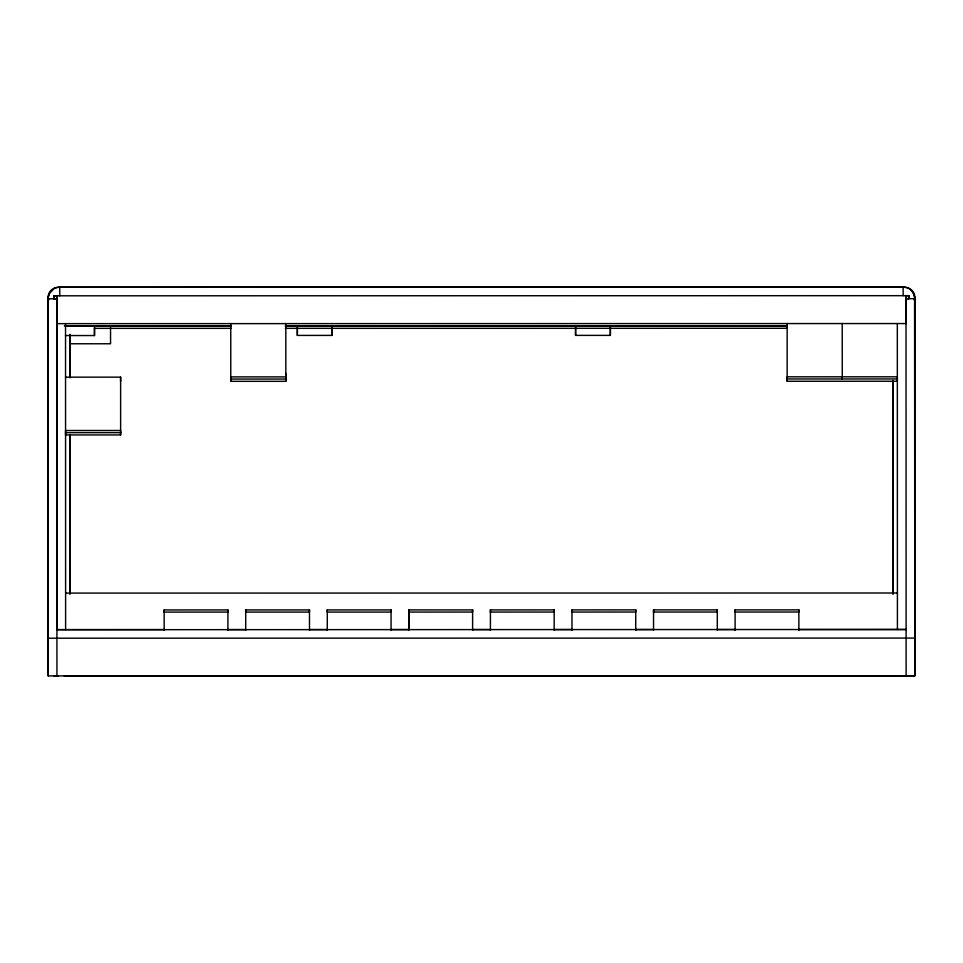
<?xml version="1.0" encoding="UTF-8"?>
<svg xmlns="http://www.w3.org/2000/svg" width="963" height="963" viewBox="0 0 963 963"><rect width="100%" height="100%" fill="white"/><g stroke="black" fill="none" stroke-linecap="round" stroke-linejoin="round"><path stroke-width="1.44" d="M911.323 290.477L908.891 288.647A11.363 11.05 0.2 0 0 903.089 287.094L59.766 287.227A11.363 11.05 0.2 0 0 53.964 288.78L49.703 293.029A12.134 11.809 0.2 0 0 48.246 297.314L48.21 675.918L48.198 297.134A10.124 9.871 0 0 1 58.322 287.263L904.666 287.227A10.124 9.871 0 0 1 914.79 297.098L914.79 675.773L48.21 675.918M56.937 675.906L56.865 295.81L56.853 323.652L906.051 323.556L906.014 295.713L906.123 675.761M69.95 594.002L69.962 434.879M69.974 377.821L69.974 334.293M893.062 594.002L893.086 380.83M64.124 675.773L914.79 675.773L914.597 297.17A12.134 11.809 0.2 0 0 913.141 292.896M65.496 335.545L94.482 335.545L94.518 326.204M120.604 381.589L120.616 377.147L65.544 377.159M120.616 434.939L120.628 430.497L65.568 430.497L65.556 434.939L120.616 434.939L120.616 377.147M164.155 609.94L164.143 612.095L227.906 612.083L227.918 609.928L164.155 609.94L164.155 630.344M230.759 381.324L230.771 376.894L285.842 376.882L285.83 381.324L230.759 381.324L230.759 323.544M245.721 609.928L245.709 612.083L309.472 612.083L309.484 609.916L245.721 609.928L245.721 630.332M285.818 375.702L285.83 373.427M332.175 326.06L332.139 335.401L297.35 335.413L297.386 326.06M327.288 609.916L327.276 612.071L391.038 612.071L391.05 609.916L327.288 609.916L327.288 630.32M408.854 630.32L408.854 609.904L472.616 609.904L472.604 630.308M472.616 609.904L472.604 612.059L408.842 612.071M490.42 609.904L490.408 612.059L554.17 612.047L554.182 609.892L490.42 609.904L490.42 630.308M571.986 609.892L571.974 612.047L635.736 612.035L635.749 609.88L571.986 609.892L571.974 630.296M610.398 326.024L610.361 335.377L575.573 335.377L575.609 326.036M653.552 609.88L653.54 612.035L717.303 612.035L717.303 609.88L653.552 609.88L653.54 630.284M735.106 609.868L735.106 612.035L798.869 612.023L798.869 609.868L735.106 609.868L735.106 630.284M787.156 381.264L787.168 376.822L897.335 376.81L897.323 381.252L787.156 381.264L787.156 323.484M842.228 378.977L842.24 376.822M842.264 378.977L842.216 323.472M50.57 291.753L51.569 290.621M59.742 287.239L59.766 295.81M903.138 287.106L903.162 295.689M914.79 675.773L914.778 489.637M914.766 490.275L914.694 298.686L906.014 298.674L908.916 298.674L908.916 295.677L53.964 295.81L53.964 298.819L56.865 298.807L48.174 298.819A12.17 11.845 1 0 1 49.727 293.017M57.611 295.81L53.964 295.81L53.976 298.819M905.268 295.677L908.916 295.677L908.916 298.674M64.365 325.939L231.192 325.915M285.301 325.915L787.301 325.855M65.532 326.204L231.276 326.18M285.373 326.18L787.289 326.132M94.506 328.359L231.264 328.347M285.361 328.335L787.289 328.287M69.974 343.767L110.54 343.767L110.54 327.516M230.771 379.049L285.83 379.037M787.168 378.977L897.323 378.965M65.556 432.652L120.628 432.652M65.604 593.1L897.408 593.003M164.155 629.585L56.937 629.597L56.829 323.568M227.918 629.585L245.721 629.585M309.484 629.573L327.288 629.573M391.05 629.561L408.854 629.561L408.854 609.904M472.616 629.561L490.42 629.549M554.182 629.549L571.986 629.549M635.749 629.537L653.552 629.537M717.315 629.525L735.118 629.525M798.881 629.513L906.123 629.501L56.961 629.706M48.27 638.204L914.85 638.072M53.988 675.821L58.334 675.821M911.299 290.489L913.165 292.884A12.17 11.845 -0.6 0 1 914.718 298.674M897.323 323.472L897.42 629.513M798.869 609.868L798.869 630.271M717.303 609.88L717.303 630.284M635.749 609.88L635.736 630.296M610.361 327.853L610.361 335.377M554.182 609.892L554.17 630.296M391.05 609.916L391.05 630.32M332.139 327.889L332.139 335.401M309.484 609.916L309.484 630.332M285.818 323.532L285.83 381.324M227.918 609.928L227.918 630.332M94.482 328.034L94.482 335.545M65.532 323.556L65.616 629.597M893.074 380.397L893.074 593.93M575.573 327.865L575.573 335.377M297.35 327.889L297.35 335.413M69.974 334.895L69.974 377.388M69.974 434.53L69.974 593.93M914.296 299.385A10.124 9.871 0 0 1 914.79 302.442M48.198 302.478A10.124 9.871 0 0 1 48.692 299.421"/></g></svg>
